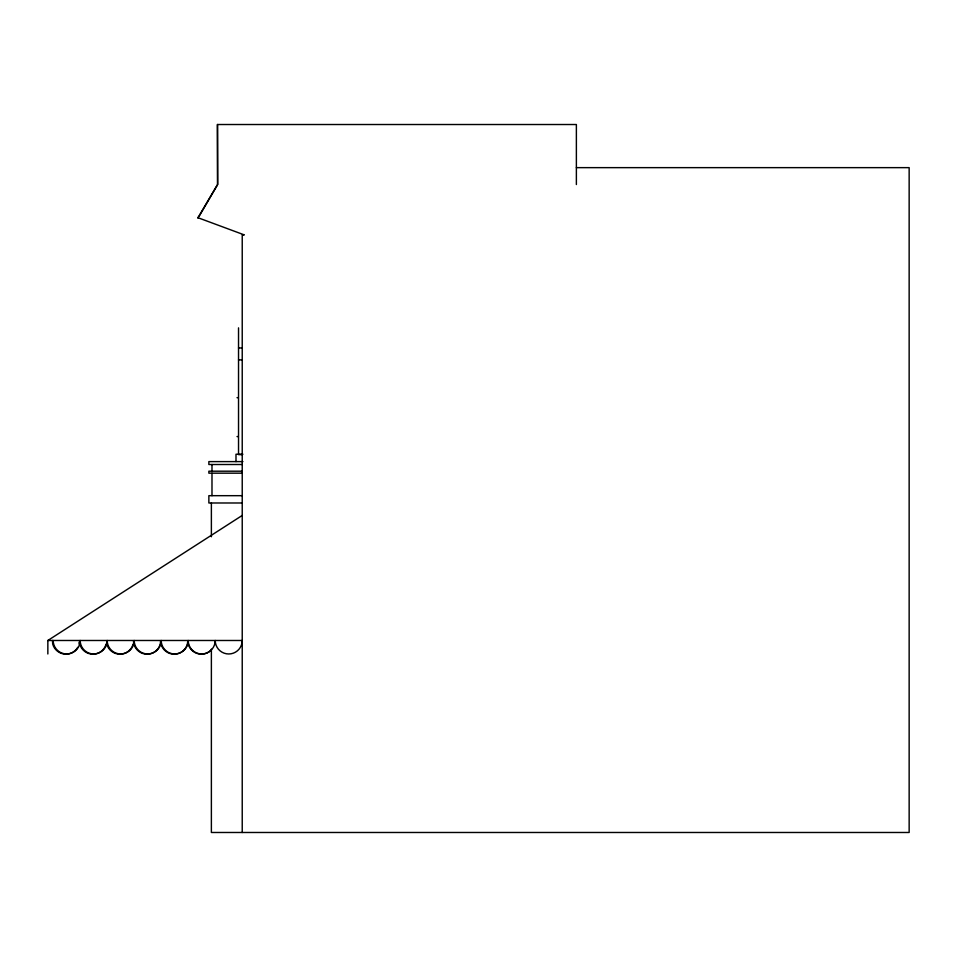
<?xml version="1.0" encoding="UTF-8"?>
<svg xmlns="http://www.w3.org/2000/svg" width="957" height="957" viewBox="0 0 957 957"><rect width="100%" height="100%" fill="white"/><g stroke="black" fill="none" stroke-linecap="round" stroke-linejoin="round"><path stroke-width="1.44" d="M52.468 640.484L52.707 644.013A13.673 13.673 0 0 0 77.756 647.315M79.12 644.013L79.419 641.788L79.706 644.013A13.673 13.673 0 0 0 106.131 644.013M160.68 640.915L160.274 644.013A13.673 13.673 0 0 1 133.848 644.013L133.49 641.357M198.255 217.825L244.298 234.896L242.229 234.896L242.229 832.482M198.996 216.545L217.67 184.534L217.406 124.518L576.377 124.518L576.377 184.534M197.836 217.921L217.538 184.534L217.538 124.518M47.85 653.978L47.85 640.484L242.229 515.44M576.377 167.642L909.15 167.642L909.15 832.482L211.377 832.482L211.377 649.109M238.532 347.965L242.229 347.965M238.532 359.892L242.229 359.892M237.037 397.669L238.365 397.669M237.037 436.571L238.365 436.571M242.922 454.228L235.996 454.228L235.996 461.609M242.229 454.623L238.532 454.623L238.532 327.856M242.922 461.609L208.865 461.609L208.865 464.504L242.229 464.504M242.229 471.191L208.865 471.191L208.865 473.165L242.229 473.165M242.229 495.678L208.865 495.678L208.865 502.987L242.229 502.987M47.85 640.484L242.229 640.484A13.506 13.506 0 0 1 228.723 653.978A13.506 13.506 0 0 1 215.217 640.484A13.506 13.506 0 0 1 201.712 653.978A13.506 13.506 0 0 1 188.206 640.484A13.506 13.506 0 0 1 174.7 653.978A13.506 13.506 0 0 1 161.195 640.484A13.506 13.506 0 0 1 147.689 653.978A13.506 13.506 0 0 1 134.183 640.484A13.506 13.506 0 0 1 120.678 653.978A13.506 13.506 0 0 1 107.184 640.484A13.506 13.506 0 0 1 93.678 653.978A13.506 13.506 0 0 1 80.173 640.484A13.506 13.506 0 0 1 66.667 653.978A13.506 13.506 0 0 1 53.161 640.484M160.62 641.357L160.967 644.013A13.673 13.673 0 0 0 187.393 644.013L187.799 640.915L188.206 644.013A13.673 13.673 0 0 0 211.09 650.15M211.987 464.504L211.987 471.191M211.987 473.165L211.987 495.678M211.377 502.987L211.377 536.757M198.255 217.179L198.255 218.064M133.143 644.013A13.673 13.673 0 0 1 106.717 644.013"/></g></svg>
